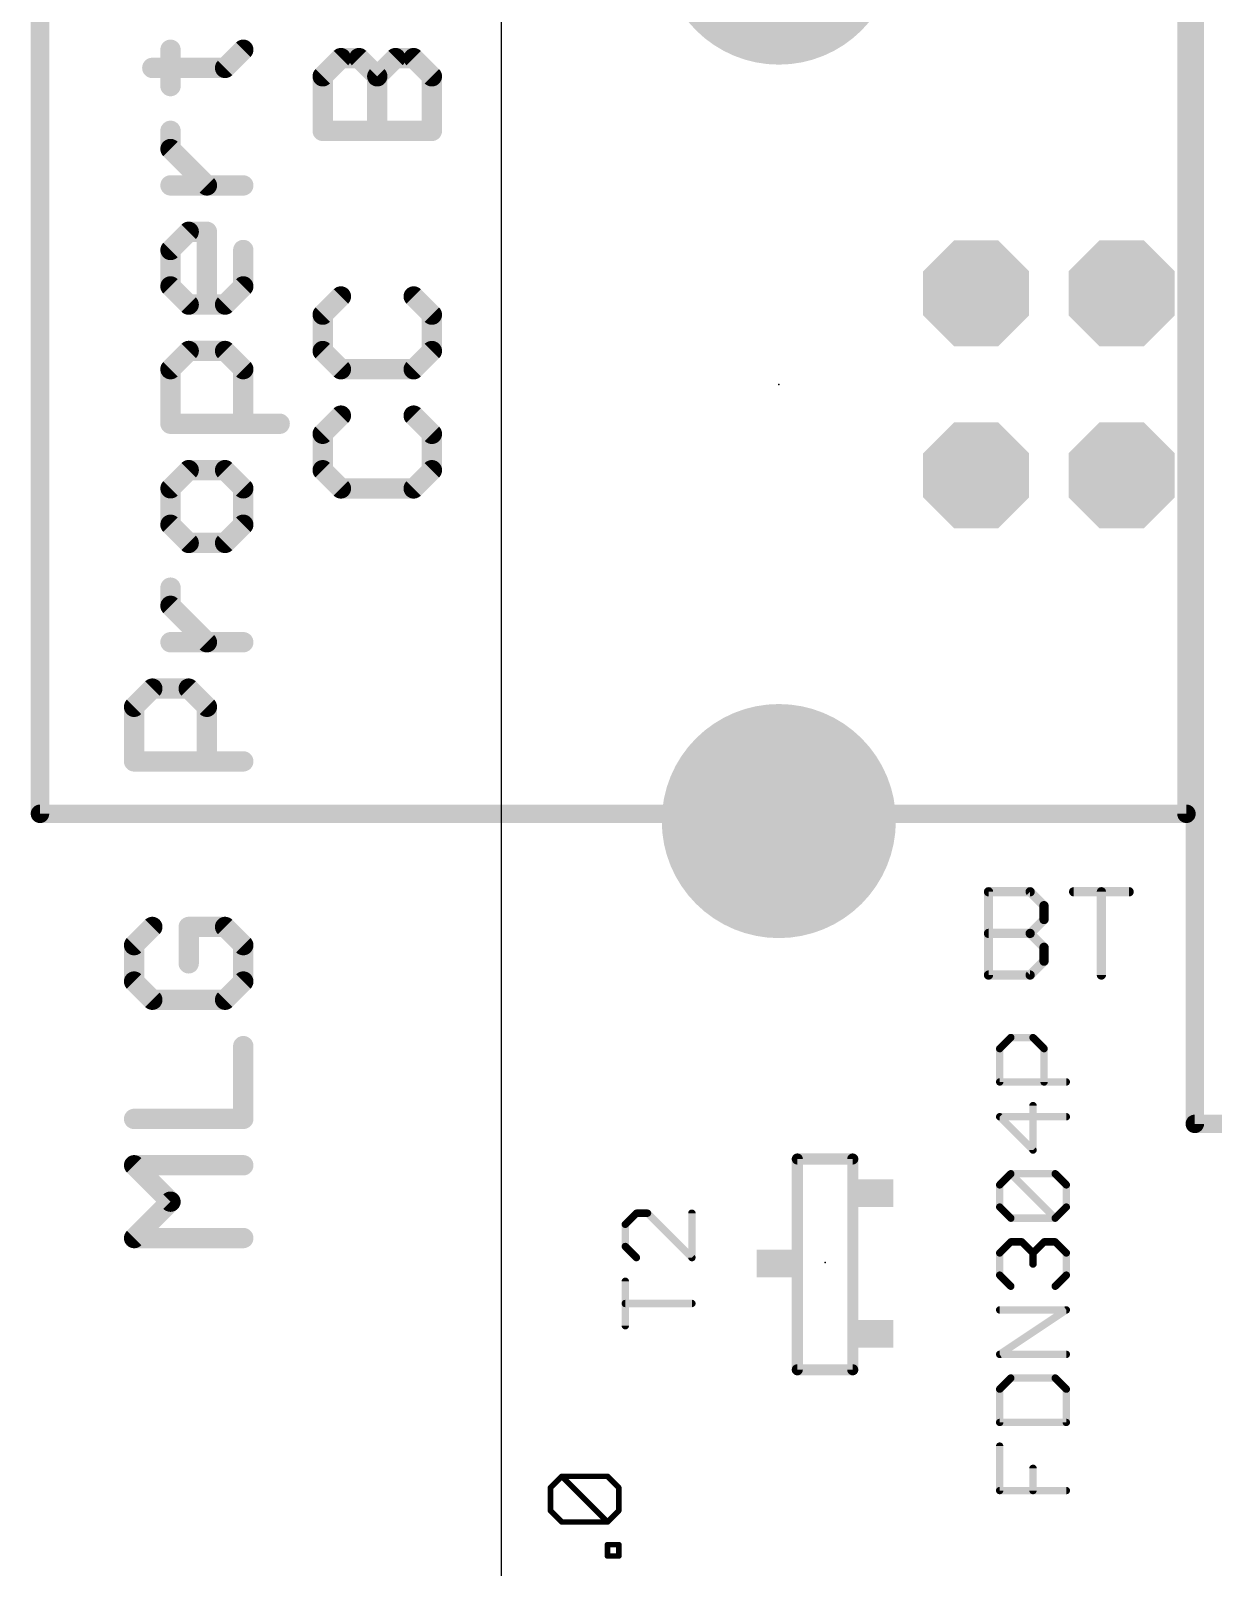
# Model space of a CAD drawing. Extents: x -0.25 to 3.05, y 0.15 to 2.67.
# Drawn here: x -0.255 to 0.385, y 1.06 to 1.891 of the extents above; entities that cross this region are included whole.
import ezdxf

# ---------------------------------------------------------------- set-up
doc = ezdxf.new("R2010")
doc.units = 0
for name, color, linetype in [('17', 82, 'CONTINUOUS'), ('20', 140, 'CONTINUOUS'), ('21', 7, 'CONTINUOUS'), ('23', 7, 'CONTINUOUS'), ('25', 253, 'CONTINUOUS'), ('27', 253, 'CONTINUOUS'), ('51', 2, 'CONTINUOUS')]:
    doc.layers.add(name, color=color, linetype=linetype)

# ---------------------------------------------------------------- blocks, each defined once
blk = doc.blocks.new('RECT')
blk.add_solid([(-0.5, -0.5), (0.5, -0.5), (-0.5, 0.5), (0.5, 0.5)])
blk = doc.blocks.new('OCTAGONP')
at = {"const_width": 0.5}
blk.add_lwpolyline([(-0.25, -0.103553), (-0.25, 0.103553), (-0.103553, 0.25), (0.103553, 0.25), (0.25, 0.103553), (0.25, -0.103553), (0.103553, -0.25), (-0.103553, -0.25), (-0.25, -0.103553), (-0.25, 0.103553)], dxfattribs=at)
blk = doc.blocks.new('ROUNDP')
at = {"const_width": 0.5}
blk.add_lwpolyline([(0, -0.25, 1), (0, 0.25, 1), (0, -0.25)], format="xyb", dxfattribs=at)

msp = doc.modelspace()

# ---------------------------------------------------------------- linework, layer by layer
at = {"layer": '20'}
msp.add_line((0, 0.15), (0, 2.4), dxfattribs=at)
at = {"layer": '21'}
for points, const_width in [([(0.375, 1.3), (0.375, 2.225)], 0.01), ([(-0.249606, 1.932283), (-0.249606, 1.467717)], 0.01), ([(0.370472, 1.467717), (0.370472, 1.932283)], 0.01), ([(-0.249606, 1.467717), (0.370472, 1.467717)], 0.01), ([(0.375, 1.3), (0.675, 1.3)], 0.01), ([(0.16, 1.167), (0.16, 1.281)], 0.006), ([(0.16, 1.281), (0.19, 1.281)], 0.006), ([(0.19, 1.281), (0.19, 1.167)], 0.006), ([(0.19, 1.167), (0.16, 1.167)], 0.006)]:
    msp.add_lwpolyline(points, dxfattribs=dict(at, const_width=const_width))
for points, const_width in [([(-0.249606, 1.470217, 1), (-0.249606, 1.465217)], 0.005), ([(0.370472, 1.465217, 1), (0.370472, 1.470217)], 0.005), ([(-0.252106, 1.467717, 1), (-0.247106, 1.467717)], 0.005), ([(0.367972, 1.467717, 1), (0.372972, 1.467717)], 0.005), ([(0.375, 1.3025, 1), (0.375, 1.2975)], 0.005), ([(0.3725, 1.3, 1), (0.3775, 1.3)], 0.005), ([(0.1615, 1.281, 1), (0.1585, 1.281)], 0.003), ([(0.16, 1.2825, 1), (0.16, 1.2795)], 0.003), ([(0.1915, 1.281, 1), (0.1885, 1.281)], 0.003), ([(0.19, 1.2795, 1), (0.19, 1.2825)], 0.003), ([(0.16, 1.1685, 1), (0.16, 1.1655)], 0.003), ([(0.1585, 1.167, 1), (0.1615, 1.167)], 0.003), ([(0.1885, 1.167, 1), (0.1915, 1.167)], 0.003), ([(0.19, 1.1655, 1), (0.19, 1.1685)], 0.003)]:
    msp.add_lwpolyline(points, format="xyb", dxfattribs=dict(at, const_width=const_width))
at = {"layer": '23'}
for p in [(0.15, 1.7), (0.175, 1.225)]:
    msp.add_point(p, dxfattribs=at)
at = {"layer": '25'}
for points, const_width in [([(-0.179009, 1.861299), (-0.179009, 1.880983)], 0.011), ([(-0.149483, 1.871141), (-0.139642, 1.880983)], 0.011), ([(-0.096692, 1.866598), (-0.08685, 1.876439)], 0.011), ([(-0.08685, 1.876439), (-0.077009, 1.876439)], 0.011), ([(-0.077009, 1.876439), (-0.067167, 1.866598)], 0.011), ([(-0.067167, 1.866598), (-0.057325, 1.876439)], 0.011), ([(-0.057325, 1.876439), (-0.047483, 1.876439)], 0.011), ([(-0.047483, 1.876439), (-0.037642, 1.866598)], 0.011), ([(-0.18885, 1.871141), (-0.149483, 1.871141)], 0.011), ([(-0.096692, 1.837072), (-0.096692, 1.866598)], 0.011), ([(-0.067167, 1.837072), (-0.067167, 1.866598)], 0.011), ([(-0.037642, 1.866598), (-0.037642, 1.837072)], 0.011), ([(-0.179009, 1.82727), (-0.179009, 1.837112)], 0.011), ([(-0.037642, 1.837072), (-0.096692, 1.837072)], 0.011), ([(-0.159325, 1.807587), (-0.179009, 1.82727)], 0.011), ([(-0.139642, 1.807587), (-0.179009, 1.807587)], 0.011), ([(-0.179009, 1.772657), (-0.169167, 1.782499)], 0.011), ([(-0.169167, 1.782499), (-0.159325, 1.782499)], 0.011), ([(-0.159325, 1.782499), (-0.159325, 1.743132)], 0.011), ([(-0.179009, 1.752973), (-0.179009, 1.772657)], 0.011), ([(-0.139642, 1.772657), (-0.139642, 1.752973)], 0.011), ([(-0.169167, 1.743132), (-0.179009, 1.752973)], 0.011), ([(-0.139642, 1.752973), (-0.149483, 1.743132)], 0.011), ([(-0.149483, 1.743132), (-0.169167, 1.743132)], 0.011), ([(-0.08685, 1.747529), (-0.096692, 1.737688)], 0.011), ([(-0.037642, 1.737688), (-0.047483, 1.747529)], 0.011), ([(-0.096692, 1.737688), (-0.096692, 1.718004)], 0.011), ([(-0.037642, 1.718004), (-0.037642, 1.737688)], 0.011), ([(-0.179009, 1.708202), (-0.169167, 1.718044)], 0.011), ([(-0.169167, 1.718044), (-0.149483, 1.718044)], 0.011), ([(-0.149483, 1.718044), (-0.139642, 1.708202)], 0.011), ([(-0.096692, 1.718004), (-0.08685, 1.708162)], 0.011), ([(-0.047483, 1.708162), (-0.037642, 1.718004)], 0.011), ([(-0.179009, 1.678677), (-0.179009, 1.708202)], 0.011), ([(-0.139642, 1.708202), (-0.139642, 1.678677)], 0.011), ([(-0.08685, 1.708162), (-0.047483, 1.708162)], 0.011), ([(-0.08685, 1.683074), (-0.096692, 1.673233)], 0.011), ([(-0.037642, 1.673233), (-0.047483, 1.683074)], 0.011), ([(-0.119958, 1.678677), (-0.179009, 1.678677)], 0.011), ([(-0.096692, 1.673233), (-0.096692, 1.653549)], 0.011), ([(-0.037642, 1.653549), (-0.037642, 1.673233)], 0.011), ([(-0.169167, 1.653589), (-0.179009, 1.643747)], 0.011), ([(-0.149483, 1.653589), (-0.169167, 1.653589)], 0.011), ([(-0.139642, 1.643747), (-0.149483, 1.653589)], 0.011), ([(-0.096692, 1.653549), (-0.08685, 1.643707)], 0.011), ([(-0.047483, 1.643707), (-0.037642, 1.653549)], 0.011), ([(-0.179009, 1.643747), (-0.179009, 1.624063)], 0.011), ([(-0.139642, 1.624063), (-0.139642, 1.643747)], 0.011), ([(-0.08685, 1.643707), (-0.047483, 1.643707)], 0.011), ([(-0.179009, 1.624063), (-0.169167, 1.614222)], 0.011), ([(-0.149483, 1.614222), (-0.139642, 1.624063)], 0.011), ([(-0.169167, 1.614222), (-0.149483, 1.614222)], 0.011), ([(-0.179009, 1.580193), (-0.179009, 1.590034)], 0.011), ([(-0.159325, 1.560509), (-0.179009, 1.580193)], 0.011), ([(-0.139642, 1.560509), (-0.179009, 1.560509)], 0.011), ([(-0.198692, 1.525579), (-0.18885, 1.535421)], 0.011), ([(-0.18885, 1.535421), (-0.169167, 1.535421)], 0.011), ([(-0.169167, 1.535421), (-0.159325, 1.525579)], 0.011), ([(-0.198692, 1.496054), (-0.198692, 1.525579)], 0.011), ([(-0.159325, 1.525579), (-0.159325, 1.496054)], 0.011), ([(-0.139642, 1.496054), (-0.198692, 1.496054)], 0.011), ([(0.263421, 1.3805), (0.263421, 1.425538)], 0.005), ([(0.263421, 1.425538), (0.285941, 1.425538)], 0.005), ([(0.285941, 1.425538), (0.293447, 1.418032)], 0.005), ([(0.309461, 1.425538), (0.339486, 1.425538)], 0.005), ([(0.324473, 1.3805), (0.324473, 1.425538)], 0.005), ([(0.293447, 1.410526), (0.285941, 1.403019)], 0.005), ([(0.293447, 1.418032), (0.293447, 1.410526)], 0.005), ([(-0.18885, 1.406511), (-0.198692, 1.39667)], 0.011), ([(-0.149483, 1.406511), (-0.169167, 1.406511)], 0.011), ([(-0.169167, 1.406511), (-0.169167, 1.386828)], 0.011), ([(-0.139642, 1.39667), (-0.149483, 1.406511)], 0.011), ([(0.263421, 1.403019), (0.285941, 1.403019)], 0.005), ([(0.285941, 1.403019), (0.293447, 1.395513)], 0.005), ([(-0.198692, 1.39667), (-0.198692, 1.376986)], 0.011), ([(-0.139642, 1.376986), (-0.139642, 1.39667)], 0.011), ([(0.293447, 1.395513), (0.293447, 1.388006)], 0.005), ([(0.293447, 1.388006), (0.285941, 1.3805)], 0.005), ([(-0.198692, 1.376986), (-0.18885, 1.367144)], 0.011), ([(-0.149483, 1.367144), (-0.139642, 1.376986)], 0.011), ([(0.285941, 1.3805), (0.263421, 1.3805)], 0.005), ([(-0.18885, 1.367144), (-0.149483, 1.367144)], 0.011), ([(-0.139642, 1.302689), (-0.139642, 1.342056)], 0.011), ([(-0.198692, 1.302689), (-0.139642, 1.302689)], 0.011), ([(-0.179009, 1.257918), (-0.198692, 1.277601)], 0.011), ([(-0.198692, 1.277601), (-0.139642, 1.277601)], 0.011), ([(-0.198692, 1.238234), (-0.179009, 1.257918)], 0.011), ([(0.072974, 1.251689), (0.066969, 1.245684)], 0.004), ([(0.066969, 1.245684), (0.066969, 1.233674)], 0.004), ([(0.07898, 1.251689), (0.072974, 1.251689)], 0.004), ([(0.103, 1.227669), (0.07898, 1.251689)], 0.004), ([(0.103, 1.251689), (0.103, 1.227669)], 0.004), ([(-0.139642, 1.238234), (-0.198692, 1.238234)], 0.011), ([(0.066969, 1.233674), (0.072974, 1.227669)], 0.004), ([(0.066969, 1.190837), (0.066969, 1.214858)], 0.004), ([(0.103, 1.202847), (0.066969, 1.202847)], 0.004)]:
    msp.add_lwpolyline(points, dxfattribs=dict(at, const_width=const_width))
for points, const_width in [([(-0.176259, 1.880983, 1), (-0.181759, 1.880983)], 0.0055), ([(-0.137697, 1.879038, 1), (-0.141586, 1.882927)], 0.0055), ([(-0.08685, 1.879189, 1), (-0.08685, 1.873689)], 0.0055), ([(-0.084906, 1.874495, 1), (-0.088795, 1.878384)], 0.0055), ([(-0.075064, 1.878384, 1), (-0.078953, 1.874495)], 0.0055), ([(-0.077009, 1.873689, 1), (-0.077009, 1.879189)], 0.0055), ([(-0.057325, 1.879189, 1), (-0.057325, 1.873689)], 0.0055), ([(-0.055381, 1.874495, 1), (-0.05927, 1.878384)], 0.0055), ([(-0.045539, 1.878384, 1), (-0.049428, 1.874495)], 0.0055), ([(-0.047483, 1.873689, 1), (-0.047483, 1.879189)], 0.0055), ([(-0.18885, 1.873891, 1), (-0.18885, 1.868391)], 0.0055), ([(-0.151428, 1.873085, 1), (-0.147539, 1.869196)], 0.0055), ([(-0.149483, 1.868391, 1), (-0.149483, 1.873891)], 0.0055), ([(-0.093942, 1.866598, 1), (-0.099442, 1.866598)], 0.0055), ([(-0.098637, 1.868542, 1), (-0.094748, 1.864653)], 0.0055), ([(-0.064417, 1.866598, 1), (-0.069917, 1.866598)], 0.0055), ([(-0.069111, 1.868542, 1), (-0.065222, 1.864653)], 0.0055), ([(-0.069111, 1.864653, 1), (-0.065222, 1.868542)], 0.0055), ([(-0.034892, 1.866598, 1), (-0.040392, 1.866598)], 0.0055), ([(-0.039586, 1.864653, 1), (-0.035697, 1.868542)], 0.0055), ([(-0.181759, 1.861299, 1), (-0.176259, 1.861299)], 0.0055), ([(-0.176259, 1.837112, 1), (-0.181759, 1.837112)], 0.0055), ([(-0.096692, 1.839822, 1), (-0.096692, 1.834322)], 0.0055), ([(-0.099442, 1.837072, 1), (-0.093942, 1.837072)], 0.0055), ([(-0.069917, 1.837072, 1), (-0.064417, 1.837072)], 0.0055), ([(-0.040392, 1.837072, 1), (-0.034892, 1.837072)], 0.0055), ([(-0.037642, 1.834322, 1), (-0.037642, 1.839822)], 0.0055), ([(-0.181759, 1.82727, 1), (-0.176259, 1.82727)], 0.0055), ([(-0.177064, 1.829215, 1), (-0.180953, 1.825326)], 0.0055), ([(-0.179009, 1.810337, 1), (-0.179009, 1.804837)], 0.0055), ([(-0.16127, 1.805642, 1), (-0.157381, 1.809531)], 0.0055), ([(-0.139642, 1.804837, 1), (-0.139642, 1.810337)], 0.0055), ([(-0.169167, 1.785249, 1), (-0.169167, 1.779749)], 0.0055), ([(-0.167222, 1.780554, 1), (-0.171111, 1.784443)], 0.0055), ([(-0.156575, 1.782499, 1), (-0.162075, 1.782499)], 0.0055), ([(-0.159325, 1.779749, 1), (-0.159325, 1.785249)], 0.0055), ([(-0.176259, 1.772657, 1), (-0.181759, 1.772657)], 0.0055), ([(-0.180953, 1.774601, 1), (-0.177064, 1.770712)], 0.0055), ([(-0.136892, 1.772657, 1), (-0.142392, 1.772657)], 0.0055), ([(-0.181759, 1.752973, 1), (-0.176259, 1.752973)], 0.0055), ([(-0.177064, 1.754918, 1), (-0.180953, 1.751029)], 0.0055), ([(-0.142392, 1.752973, 1), (-0.136892, 1.752973)], 0.0055), ([(-0.137697, 1.751029, 1), (-0.141586, 1.754918)], 0.0055), ([(-0.169167, 1.745882, 1), (-0.169167, 1.740382)], 0.0055), ([(-0.171111, 1.741187, 1), (-0.167222, 1.745076)], 0.0055), ([(-0.162075, 1.743132, 1), (-0.156575, 1.743132)], 0.0055), ([(-0.151428, 1.745076, 1), (-0.147539, 1.741187)], 0.0055), ([(-0.149483, 1.740382, 1), (-0.149483, 1.745882)], 0.0055), ([(-0.084906, 1.745585, 1), (-0.088795, 1.749474)], 0.0055), ([(-0.045539, 1.749474, 1), (-0.049428, 1.745585)], 0.0055), ([(-0.093942, 1.737688, 1), (-0.099442, 1.737688)], 0.0055), ([(-0.098637, 1.739632, 1), (-0.094748, 1.735743)], 0.0055), ([(-0.034892, 1.737688, 1), (-0.040392, 1.737688)], 0.0055), ([(-0.039586, 1.735743, 1), (-0.035697, 1.739632)], 0.0055), ([(-0.169167, 1.720794, 1), (-0.169167, 1.715294)], 0.0055), ([(-0.167222, 1.716099, 1), (-0.171111, 1.719988)], 0.0055), ([(-0.147539, 1.719988, 1), (-0.151428, 1.716099)], 0.0055), ([(-0.149483, 1.715294, 1), (-0.149483, 1.720794)], 0.0055), ([(-0.094748, 1.719949, 1), (-0.098637, 1.71606)], 0.0055), ([(-0.099442, 1.718004, 1), (-0.093942, 1.718004)], 0.0055), ([(-0.040392, 1.718004, 1), (-0.034892, 1.718004)], 0.0055), ([(-0.035697, 1.71606, 1), (-0.039586, 1.719949)], 0.0055), ([(-0.176259, 1.708202, 1), (-0.181759, 1.708202)], 0.0055), ([(-0.180953, 1.710146, 1), (-0.177064, 1.706257)], 0.0055), ([(-0.136892, 1.708202, 1), (-0.142392, 1.708202)], 0.0055), ([(-0.141586, 1.706257, 1), (-0.137697, 1.710146)], 0.0055), ([(-0.08685, 1.710912, 1), (-0.08685, 1.705412)], 0.0055), ([(-0.088795, 1.706218, 1), (-0.084906, 1.710107)], 0.0055), ([(-0.049428, 1.710107, 1), (-0.045539, 1.706218)], 0.0055), ([(-0.047483, 1.705412, 1), (-0.047483, 1.710912)], 0.0055), ([(-0.084906, 1.68113, 1), (-0.088795, 1.685019)], 0.0055), ([(-0.045539, 1.685019, 1), (-0.049428, 1.68113)], 0.0055), ([(-0.179009, 1.681427, 1), (-0.179009, 1.675927)], 0.0055), ([(-0.181759, 1.678677, 1), (-0.176259, 1.678677)], 0.0055), ([(-0.142392, 1.678677, 1), (-0.136892, 1.678677)], 0.0055), ([(-0.119958, 1.675927, 1), (-0.119958, 1.681427)], 0.0055), ([(-0.093942, 1.673233, 1), (-0.099442, 1.673233)], 0.0055), ([(-0.098637, 1.675177, 1), (-0.094748, 1.671288)], 0.0055), ([(-0.034892, 1.673233, 1), (-0.040392, 1.673233)], 0.0055), ([(-0.039586, 1.671288, 1), (-0.035697, 1.675177)], 0.0055), ([(-0.169167, 1.656339, 1), (-0.169167, 1.650839)], 0.0055), ([(-0.167222, 1.651644, 1), (-0.171111, 1.655533)], 0.0055), ([(-0.147539, 1.655533, 1), (-0.151428, 1.651644)], 0.0055), ([(-0.149483, 1.650839, 1), (-0.149483, 1.656339)], 0.0055), ([(-0.094748, 1.655494, 1), (-0.098637, 1.651605)], 0.0055), ([(-0.099442, 1.653549, 1), (-0.093942, 1.653549)], 0.0055), ([(-0.040392, 1.653549, 1), (-0.034892, 1.653549)], 0.0055), ([(-0.035697, 1.651605, 1), (-0.039586, 1.655494)], 0.0055), ([(-0.176259, 1.643747, 1), (-0.181759, 1.643747)], 0.0055), ([(-0.180953, 1.645691, 1), (-0.177064, 1.641802)], 0.0055), ([(-0.136892, 1.643747, 1), (-0.142392, 1.643747)], 0.0055), ([(-0.141586, 1.641802, 1), (-0.137697, 1.645691)], 0.0055), ([(-0.08685, 1.646457, 1), (-0.08685, 1.640957)], 0.0055), ([(-0.088795, 1.641763, 1), (-0.084906, 1.645652)], 0.0055), ([(-0.049428, 1.645652, 1), (-0.045539, 1.641763)], 0.0055), ([(-0.047483, 1.640957, 1), (-0.047483, 1.646457)], 0.0055), ([(-0.177064, 1.626008, 1), (-0.180953, 1.622119)], 0.0055), ([(-0.137697, 1.622119, 1), (-0.141586, 1.626008)], 0.0055), ([(-0.181759, 1.624063, 1), (-0.176259, 1.624063)], 0.0055), ([(-0.142392, 1.624063, 1), (-0.136892, 1.624063)], 0.0055), ([(-0.169167, 1.616972, 1), (-0.169167, 1.611472)], 0.0055), ([(-0.171111, 1.612277, 1), (-0.167222, 1.616166)], 0.0055), ([(-0.151428, 1.616166, 1), (-0.147539, 1.612277)], 0.0055), ([(-0.149483, 1.611472, 1), (-0.149483, 1.616972)], 0.0055), ([(-0.176259, 1.590034, 1), (-0.181759, 1.590034)], 0.0055), ([(-0.181759, 1.580193, 1), (-0.176259, 1.580193)], 0.0055), ([(-0.177064, 1.582137, 1), (-0.180953, 1.578248)], 0.0055), ([(-0.179009, 1.563259, 1), (-0.179009, 1.557759)], 0.0055), ([(-0.16127, 1.558565, 1), (-0.157381, 1.562454)], 0.0055), ([(-0.139642, 1.557759, 1), (-0.139642, 1.563259)], 0.0055), ([(-0.18885, 1.538171, 1), (-0.18885, 1.532671)], 0.0055), ([(-0.186906, 1.533477, 1), (-0.190795, 1.537366)], 0.0055), ([(-0.167222, 1.537366, 1), (-0.171111, 1.533477)], 0.0055), ([(-0.169167, 1.532671, 1), (-0.169167, 1.538171)], 0.0055), ([(-0.195942, 1.525579, 1), (-0.201442, 1.525579)], 0.0055), ([(-0.200637, 1.527524, 1), (-0.196748, 1.523635)], 0.0055), ([(-0.156575, 1.525579, 1), (-0.162075, 1.525579)], 0.0055), ([(-0.16127, 1.523635, 1), (-0.157381, 1.527524)], 0.0055), ([(-0.198692, 1.498804, 1), (-0.198692, 1.493304)], 0.0055), ([(-0.201442, 1.496054, 1), (-0.195942, 1.496054)], 0.0055), ([(-0.162075, 1.496054, 1), (-0.156575, 1.496054)], 0.0055), ([(-0.139642, 1.493304, 1), (-0.139642, 1.498804)], 0.0055), ([(0.264671, 1.425538, 1), (0.262171, 1.425538)], 0.0025), ([(0.263421, 1.426788, 1), (0.263421, 1.424288)], 0.0025), ([(0.286824, 1.426422, 1), (0.285057, 1.424655)], 0.0025), ([(0.285941, 1.424288, 1), (0.285941, 1.426788)], 0.0025), ([(0.309461, 1.426788, 1), (0.309461, 1.424288)], 0.0025), ([(0.325723, 1.425538, 1), (0.323223, 1.425538)], 0.0025), ([(0.339486, 1.424288, 1), (0.339486, 1.426788)], 0.0025), ([(0.294697, 1.418032, 1), (0.292197, 1.418032)], 0.0025), ([(0.292563, 1.417148, 1), (0.294331, 1.418916)], 0.0025), ([(0.294331, 1.409642, 1), (0.292563, 1.411409)], 0.0025), ([(-0.186906, 1.404567, 1), (-0.190795, 1.408456)], 0.0055), ([(-0.169167, 1.409261, 1), (-0.169167, 1.403761)], 0.0055), ([(-0.166417, 1.406511, 1), (-0.171917, 1.406511)], 0.0055), ([(-0.147539, 1.408456, 1), (-0.151428, 1.404567)], 0.0055), ([(-0.149483, 1.403761, 1), (-0.149483, 1.409261)], 0.0055), ([(0.263421, 1.404269, 1), (0.263421, 1.401769)], 0.0025), ([(0.286824, 1.403903, 1), (0.285057, 1.402135)], 0.0025), ([(0.285057, 1.403903, 1), (0.286824, 1.402135)], 0.0025), ([(0.285941, 1.401769, 1), (0.285941, 1.404269)], 0.0025), ([(0.292197, 1.410526, 1), (0.294697, 1.410526)], 0.0025), ([(-0.195942, 1.39667, 1), (-0.201442, 1.39667)], 0.0055), ([(-0.200637, 1.398614, 1), (-0.196748, 1.394725)], 0.0055), ([(-0.136892, 1.39667, 1), (-0.142392, 1.39667)], 0.0055), ([(-0.141586, 1.394725, 1), (-0.137697, 1.398614)], 0.0055), ([(0.294697, 1.395513, 1), (0.292197, 1.395513)], 0.0025), ([(0.292563, 1.394629, 1), (0.294331, 1.396397)], 0.0025), ([(-0.171917, 1.386828, 1), (-0.166417, 1.386828)], 0.0055), ([(0.292197, 1.388006, 1), (0.294697, 1.388006)], 0.0025), ([(0.294331, 1.387123, 1), (0.292563, 1.38889)], 0.0025), ([(-0.196748, 1.378931, 1), (-0.200637, 1.375041)], 0.0055), ([(-0.201442, 1.376986, 1), (-0.195942, 1.376986)], 0.0055), ([(-0.142392, 1.376986, 1), (-0.136892, 1.376986)], 0.0055), ([(-0.137697, 1.375041, 1), (-0.141586, 1.378931)], 0.0055), ([(0.263421, 1.38175, 1), (0.263421, 1.37925)], 0.0025), ([(0.262171, 1.3805, 1), (0.264671, 1.3805)], 0.0025), ([(0.285057, 1.381384, 1), (0.286824, 1.379616)], 0.0025), ([(0.285941, 1.37925, 1), (0.285941, 1.38175)], 0.0025), ([(0.323223, 1.3805, 1), (0.325723, 1.3805)], 0.0025), ([(-0.18885, 1.369894, 1), (-0.18885, 1.364394)], 0.0055), ([(-0.190795, 1.3652, 1), (-0.186906, 1.369089)], 0.0055), ([(-0.151428, 1.369089, 1), (-0.147539, 1.3652)], 0.0055), ([(-0.149483, 1.364394, 1), (-0.149483, 1.369894)], 0.0055), ([(-0.136892, 1.342056, 1), (-0.142392, 1.342056)], 0.0055), ([(-0.198692, 1.305439, 1), (-0.198692, 1.299939)], 0.0055), ([(-0.142392, 1.302689, 1), (-0.136892, 1.302689)], 0.0055), ([(-0.139642, 1.299939, 1), (-0.139642, 1.305439)], 0.0055), ([(-0.196748, 1.279546, 1), (-0.200637, 1.275657)], 0.0055), ([(-0.198692, 1.280351, 1), (-0.198692, 1.274851)], 0.0055), ([(-0.139642, 1.274851, 1), (-0.139642, 1.280351)], 0.0055), ([(-0.177064, 1.255973, 1), (-0.180953, 1.259862)], 0.0055), ([(-0.180953, 1.255973, 1), (-0.177064, 1.259862)], 0.0055), ([(0.067969, 1.245684, 1), (0.065969, 1.245684)], 0.002), ([(0.066262, 1.246391, 1), (0.067676, 1.244977)], 0.002), ([(0.072974, 1.252689, 1), (0.072974, 1.250689)], 0.002), ([(0.073682, 1.250982, 1), (0.072267, 1.252396)], 0.002), ([(0.079687, 1.252396, 1), (0.078272, 1.250982)], 0.002), ([(0.07898, 1.250689, 1), (0.07898, 1.252689)], 0.002), ([(0.104, 1.251689, 1), (0.102, 1.251689)], 0.002), ([(-0.198692, 1.240984, 1), (-0.198692, 1.235484)], 0.0055), ([(-0.200637, 1.240179, 1), (-0.196748, 1.23629)], 0.0055), ([(-0.139642, 1.235484, 1), (-0.139642, 1.240984)], 0.0055), ([(0.067676, 1.234381, 1), (0.066262, 1.232966)], 0.002), ([(0.065969, 1.233674, 1), (0.067969, 1.233674)], 0.002), ([(0.072267, 1.226961, 1), (0.073682, 1.228376)], 0.002), ([(0.102, 1.227669, 1), (0.104, 1.227669)], 0.002), ([(0.102293, 1.226961, 1), (0.103707, 1.228376)], 0.002), ([(0.067969, 1.214858, 1), (0.065969, 1.214858)], 0.002), ([(0.066969, 1.203847, 1), (0.066969, 1.201847)], 0.002), ([(0.103, 1.201847, 1), (0.103, 1.203847)], 0.002), ([(0.065969, 1.190837, 1), (0.067969, 1.190837)], 0.002)]:
    msp.add_lwpolyline(points, format="xyb", dxfattribs=dict(at, const_width=const_width))
at = {"layer": '27'}
for points, const_width in [([(0.269469, 1.340684), (0.275474, 1.346689)], 0.004), ([(0.275474, 1.346689), (0.287485, 1.346689)], 0.004), ([(0.287485, 1.346689), (0.29349, 1.340684)], 0.004), ([(0.269469, 1.322668), (0.269469, 1.340684)], 0.004), ([(0.29349, 1.340684), (0.29349, 1.322668)], 0.004), ([(0.3055, 1.322668), (0.269469, 1.322668)], 0.004), ([(0.3055, 1.303852), (0.269469, 1.303852)], 0.004), ([(0.269469, 1.303852), (0.287485, 1.285837)], 0.004), ([(0.287485, 1.285837), (0.287485, 1.309857)], 0.004), ([(0.269469, 1.267021), (0.275474, 1.273026)], 0.004), ([(0.275474, 1.273026), (0.299495, 1.273026)], 0.004), ([(0.299495, 1.249006), (0.275474, 1.273026)], 0.004), ([(0.299495, 1.273026), (0.3055, 1.267021)], 0.004), ([(0.269469, 1.255011), (0.269469, 1.267021)], 0.004), ([(0.3055, 1.267021), (0.3055, 1.255011)], 0.004), ([(0.275474, 1.249006), (0.269469, 1.255011)], 0.004), ([(0.3055, 1.255011), (0.299495, 1.249006)], 0.004), ([(0.299495, 1.249006), (0.275474, 1.249006)], 0.004), ([(0.269469, 1.230189), (0.275474, 1.236195)], 0.004), ([(0.269469, 1.218179), (0.269469, 1.230189)], 0.004), ([(0.275474, 1.236195), (0.28148, 1.236195)], 0.004), ([(0.28148, 1.236195), (0.287485, 1.230189)], 0.004), ([(0.287485, 1.230189), (0.29349, 1.236195)], 0.004), ([(0.287485, 1.230189), (0.287485, 1.224184)], 0.004), ([(0.29349, 1.236195), (0.299495, 1.236195)], 0.004), ([(0.299495, 1.236195), (0.3055, 1.230189)], 0.004), ([(0.3055, 1.230189), (0.3055, 1.218179)], 0.004), ([(0.275474, 1.212174), (0.269469, 1.218179)], 0.004), ([(0.3055, 1.218179), (0.299495, 1.212174)], 0.004), ([(0.269469, 1.175343), (0.3055, 1.199363)], 0.004), ([(0.3055, 1.199363), (0.269469, 1.199363)], 0.004), ([(0.3055, 1.175343), (0.269469, 1.175343)], 0.004), ([(0.275474, 1.162532), (0.269469, 1.156527)], 0.004), ([(0.299495, 1.162532), (0.275474, 1.162532)], 0.004), ([(0.3055, 1.156527), (0.299495, 1.162532)], 0.004), ([(0.269469, 1.156527), (0.269469, 1.138511)], 0.004), ([(0.3055, 1.138511), (0.3055, 1.156527)], 0.004), ([(0.269469, 1.138511), (0.3055, 1.138511)], 0.004), ([(0.269469, 1.10168), (0.269469, 1.1257)], 0.004), ([(0.287485, 1.10168), (0.287485, 1.11369)], 0.004), ([(0.026468, 1.103184), (0.03264, 1.109356)], 0.003), ([(0.03264, 1.109356), (0.057328, 1.109356)], 0.003), ([(0.057328, 1.084668), (0.03264, 1.109356)], 0.003), ([(0.057328, 1.109356), (0.0635, 1.103184)], 0.003), ([(0.026468, 1.09084), (0.026468, 1.103184)], 0.003), ([(0.0635, 1.103184), (0.0635, 1.09084)], 0.003), ([(0.3055, 1.10168), (0.269469, 1.10168)], 0.004), ([(0.03264, 1.084668), (0.026468, 1.09084)], 0.003), ([(0.0635, 1.09084), (0.057328, 1.084668)], 0.003), ([(0.057328, 1.084668), (0.03264, 1.084668)], 0.003), ([(0.057328, 1.066252), (0.057328, 1.072424)], 0.003), ([(0.057328, 1.072424), (0.0635, 1.072424)], 0.003), ([(0.0635, 1.072424), (0.0635, 1.066252)], 0.003), ([(0.0635, 1.066252), (0.057328, 1.066252)], 0.003)]:
    msp.add_lwpolyline(points, dxfattribs=dict(at, const_width=const_width))
for points, const_width in [([(0.275474, 1.347689, 1), (0.275474, 1.345689)], 0.002), ([(0.276182, 1.345982, 1), (0.274767, 1.347396)], 0.002), ([(0.288192, 1.347396, 1), (0.286778, 1.345982)], 0.002), ([(0.287485, 1.345689, 1), (0.287485, 1.347689)], 0.002), ([(0.270469, 1.340684, 1), (0.268469, 1.340684)], 0.002), ([(0.268762, 1.341391, 1), (0.270176, 1.339977)], 0.002), ([(0.29449, 1.340684, 1), (0.29249, 1.340684)], 0.002), ([(0.292783, 1.339977, 1), (0.294197, 1.341391)], 0.002), ([(0.269469, 1.323668, 1), (0.269469, 1.321668)], 0.002), ([(0.268469, 1.322668, 1), (0.270469, 1.322668)], 0.002), ([(0.29249, 1.322668, 1), (0.29449, 1.322668)], 0.002), ([(0.3055, 1.321668, 1), (0.3055, 1.323668)], 0.002), ([(0.269469, 1.304852, 1), (0.269469, 1.302852)], 0.002), ([(0.270176, 1.304559, 1), (0.268762, 1.303145)], 0.002), ([(0.288485, 1.309857, 1), (0.286485, 1.309857)], 0.002), ([(0.3055, 1.302852, 1), (0.3055, 1.304852)], 0.002), ([(0.286485, 1.285837, 1), (0.288485, 1.285837)], 0.002), ([(0.286778, 1.28513, 1), (0.288192, 1.286544)], 0.002), ([(0.275474, 1.274026, 1), (0.275474, 1.272026)], 0.002), ([(0.276182, 1.273733, 1), (0.274767, 1.272319)], 0.002), ([(0.276182, 1.272319, 1), (0.274767, 1.273733)], 0.002), ([(0.300202, 1.273733, 1), (0.298788, 1.272319)], 0.002), ([(0.299495, 1.272026, 1), (0.299495, 1.274026)], 0.002), ([(0.270469, 1.267021, 1), (0.268469, 1.267021)], 0.002), ([(0.268762, 1.267728, 1), (0.270176, 1.266314)], 0.002), ([(0.3065, 1.267021, 1), (0.3045, 1.267021)], 0.002), ([(0.304793, 1.266314, 1), (0.306207, 1.267728)], 0.002), ([(0.270176, 1.255718, 1), (0.268762, 1.254303)], 0.002), ([(0.268469, 1.255011, 1), (0.270469, 1.255011)], 0.002), ([(0.3045, 1.255011, 1), (0.3065, 1.255011)], 0.002), ([(0.306207, 1.254303, 1), (0.304793, 1.255718)], 0.002), ([(0.275474, 1.250006, 1), (0.275474, 1.248006)], 0.002), ([(0.274767, 1.248298, 1), (0.276182, 1.249713)], 0.002), ([(0.298788, 1.249713, 1), (0.300202, 1.248298)], 0.002), ([(0.298788, 1.248298, 1), (0.300202, 1.249713)], 0.002), ([(0.299495, 1.248006, 1), (0.299495, 1.250006)], 0.002), ([(0.270469, 1.230189, 1), (0.268469, 1.230189)], 0.002), ([(0.268762, 1.230897, 1), (0.270176, 1.229482)], 0.002), ([(0.275474, 1.237195, 1), (0.275474, 1.235195)], 0.002), ([(0.276182, 1.235487, 1), (0.274767, 1.236902)], 0.002), ([(0.282187, 1.236902, 1), (0.280772, 1.235487)], 0.002), ([(0.28148, 1.235195, 1), (0.28148, 1.237195)], 0.002), ([(0.288485, 1.230189, 1), (0.286485, 1.230189)], 0.002), ([(0.286778, 1.230897, 1), (0.288192, 1.229482)], 0.002), ([(0.286778, 1.229482, 1), (0.288192, 1.230897)], 0.002), ([(0.29349, 1.237195, 1), (0.29349, 1.235195)], 0.002), ([(0.294197, 1.235487, 1), (0.292783, 1.236902)], 0.002), ([(0.300202, 1.236902, 1), (0.298788, 1.235487)], 0.002), ([(0.299495, 1.235195, 1), (0.299495, 1.237195)], 0.002), ([(0.3065, 1.230189, 1), (0.3045, 1.230189)], 0.002), ([(0.304793, 1.229482, 1), (0.306207, 1.230897)], 0.002), ([(0.286485, 1.224184, 1), (0.288485, 1.224184)], 0.002), ([(0.270176, 1.218886, 1), (0.268762, 1.217472)], 0.002), ([(0.268469, 1.218179, 1), (0.270469, 1.218179)], 0.002), ([(0.274767, 1.211467, 1), (0.276182, 1.212881)], 0.002), ([(0.298788, 1.212881, 1), (0.300202, 1.211467)], 0.002), ([(0.3045, 1.218179, 1), (0.3065, 1.218179)], 0.002), ([(0.306207, 1.217472, 1), (0.304793, 1.218886)], 0.002), ([(0.269469, 1.200363, 1), (0.269469, 1.198363)], 0.002), ([(0.306055, 1.198531, 1), (0.304945, 1.200195)], 0.002), ([(0.3055, 1.198363, 1), (0.3055, 1.200363)], 0.002), ([(0.269469, 1.176343, 1), (0.269469, 1.174343)], 0.002), ([(0.268915, 1.176175, 1), (0.270024, 1.174511)], 0.002), ([(0.3055, 1.174343, 1), (0.3055, 1.176343)], 0.002), ([(0.275474, 1.163532, 1), (0.275474, 1.161532)], 0.002), ([(0.276182, 1.161825, 1), (0.274767, 1.163239)], 0.002), ([(0.300202, 1.163239, 1), (0.298788, 1.161825)], 0.002), ([(0.299495, 1.161532, 1), (0.299495, 1.163532)], 0.002), ([(0.270469, 1.156527, 1), (0.268469, 1.156527)], 0.002), ([(0.268762, 1.157234, 1), (0.270176, 1.155819)], 0.002), ([(0.3065, 1.156527, 1), (0.3045, 1.156527)], 0.002), ([(0.304793, 1.155819, 1), (0.306207, 1.157234)], 0.002), ([(0.269469, 1.139511, 1), (0.269469, 1.137511)], 0.002), ([(0.268469, 1.138511, 1), (0.270469, 1.138511)], 0.002), ([(0.3045, 1.138511, 1), (0.3065, 1.138511)], 0.002), ([(0.3055, 1.137511, 1), (0.3055, 1.139511)], 0.002), ([(0.270469, 1.1257, 1), (0.268469, 1.1257)], 0.002), ([(0.288485, 1.11369, 1), (0.286485, 1.11369)], 0.002), ([(0.03264, 1.110106, 1), (0.03264, 1.108606)], 0.0015), ([(0.033171, 1.109886, 1), (0.03211, 1.108826)], 0.0015), ([(0.033171, 1.108826, 1), (0.03211, 1.109886)], 0.0015), ([(0.057858, 1.109886, 1), (0.056798, 1.108826)], 0.0015), ([(0.057328, 1.108606, 1), (0.057328, 1.110106)], 0.0015), ([(0.027218, 1.103184, 1), (0.025718, 1.103184)], 0.0015), ([(0.025938, 1.103714, 1), (0.026999, 1.102654)], 0.0015), ([(0.06425, 1.103184, 1), (0.06275, 1.103184)], 0.0015), ([(0.06297, 1.102654, 1), (0.06403, 1.103714)], 0.0015), ([(0.269469, 1.10268, 1), (0.269469, 1.10068)], 0.002), ([(0.268469, 1.10168, 1), (0.270469, 1.10168)], 0.002), ([(0.286485, 1.10168, 1), (0.288485, 1.10168)], 0.002), ([(0.3055, 1.10068, 1), (0.3055, 1.10268)], 0.002), ([(0.025718, 1.09084, 1), (0.027218, 1.09084)], 0.0015), ([(0.026999, 1.09137, 1), (0.025938, 1.09031)], 0.0015), ([(0.06275, 1.09084, 1), (0.06425, 1.09084)], 0.0015), ([(0.06403, 1.09031, 1), (0.06297, 1.09137)], 0.0015), ([(0.03264, 1.085418, 1), (0.03264, 1.083918)], 0.0015), ([(0.03211, 1.084138, 1), (0.033171, 1.085199)], 0.0015), ([(0.056798, 1.085199, 1), (0.057858, 1.084138)], 0.0015), ([(0.056798, 1.084138, 1), (0.057858, 1.085199)], 0.0015), ([(0.057328, 1.083918, 1), (0.057328, 1.085418)], 0.0015), ([(0.058078, 1.072424, 1), (0.056578, 1.072424)], 0.0015), ([(0.057328, 1.073174, 1), (0.057328, 1.071674)], 0.0015), ([(0.06425, 1.072424, 1), (0.06275, 1.072424)], 0.0015), ([(0.0635, 1.071674, 1), (0.0635, 1.073174)], 0.0015), ([(0.057328, 1.067002, 1), (0.057328, 1.065502)], 0.0015), ([(0.056578, 1.066252, 1), (0.058078, 1.066252)], 0.0015), ([(0.06275, 1.066252, 1), (0.06425, 1.066252)], 0.0015), ([(0.0635, 1.065502, 1), (0.0635, 1.067002)], 0.0015)]:
    msp.add_lwpolyline(points, format="xyb", dxfattribs=dict(at, const_width=const_width))

# ---------------------------------------------------------------- block references
at = {"layer": '17', "rotation": 270}
for name, p, xscale, yscale in [('ROUNDP', (0.15, 1.93622), 0.126614, 0.126614), ('ROUNDP', (0.15, 1.93622), 0.126614, 0.126614), ('OCTAGONP', (0.256693, 1.749213), 0.057402, 0.057402), ('OCTAGONP', (0.256693, 1.749213), 0.057402, 0.057402), ('OCTAGONP', (0.335433, 1.749213), 0.057402, 0.057402), ('OCTAGONP', (0.335433, 1.749213), 0.057402, 0.057402), ('OCTAGONP', (0.256693, 1.650787), 0.057402, 0.057402), ('OCTAGONP', (0.256693, 1.650787), 0.057402, 0.057402), ('OCTAGONP', (0.335433, 1.650787), 0.057402, 0.057402), ('OCTAGONP', (0.335433, 1.650787), 0.057402, 0.057402), ('ROUNDP', (0.15, 1.46378), 0.126614, 0.126614), ('ROUNDP', (0.15, 1.46378), 0.126614, 0.126614)]:
    msp.add_blockref(name, p, dxfattribs=dict(at, xscale=xscale, yscale=yscale))
at = {"layer": '51', "xscale": 0.015, "yscale": 0.02, "rotation": 270}
for p in [(0.202, 1.2625), (0.148, 1.2245), (0.202, 1.1865)]:
    msp.add_blockref('RECT', p, dxfattribs=at)

doc.saveas('drawing.dxf')
